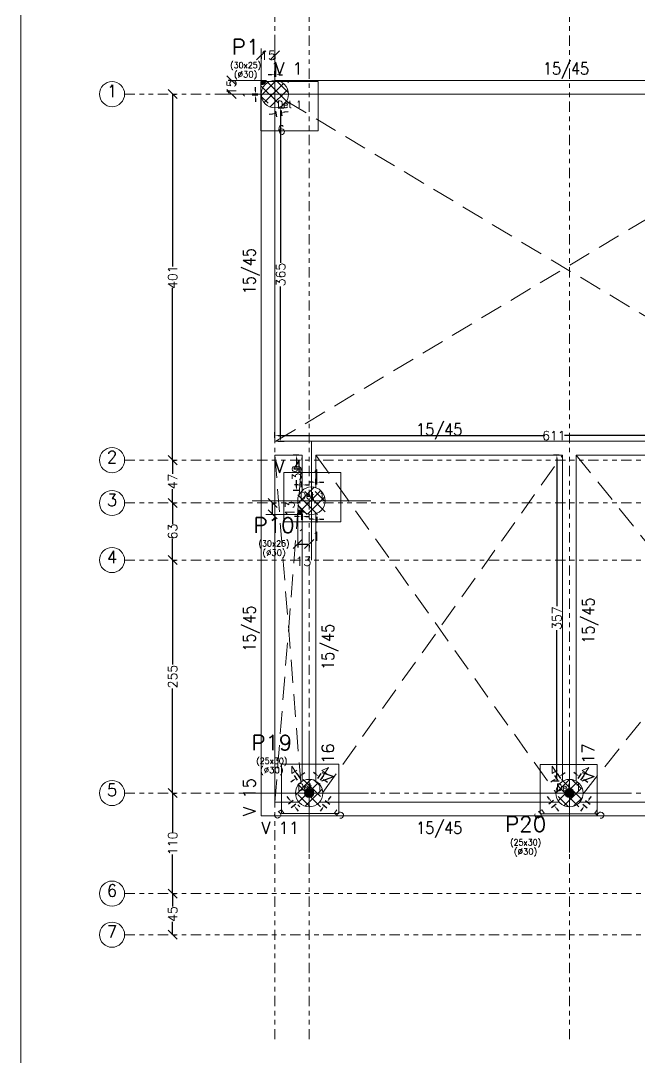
# Model space of a CAD drawing. Header units: metres. Extents: x 0 to 84, y 0 to 59.4.
# Drawn here: x 0 to 13.54, y 16.6 to 39.29 of the extents above; entities that cross this region are included whole.
import ezdxf
from ezdxf.enums import TextEntityAlignment as Align

# ---------------------------------------------------------------- set-up
doc = ezdxf.new("R2010")
doc.units = ezdxf.units.M
doc.linetypes.add('CYPE_RAYAPUNTOPUNTO', pattern=[0.45, 0.225, -0.075, 0, -0.075, 0, -0.075])
doc.linetypes.add('TRAZO_HUECO', pattern=[0.75, 0.5, -0.25])
doc.layers.get('0').update_dxf_attribs({"lineweight": 0})
for name, color, linetype, lineweight in [('COTA_COTAS', 2, 'Continuous', 0), ('COTA_FORMAS', 3, 'CYPE_RAYAPUNTOPUNTO', 0), ('COTA_TEXTO', 2, 'Continuous', 0), ('COTAS_REF_LINHAS', 2, 'Continuous', 0), ('CSM_AREA', 5, 'Continuous', 0), ('CSM_LINHAS', 1, 'Continuous', 0), ('LJ_SIMB_ABER', 7, 'Continuous', 0), ('PILAR_BETAO', 2, 'Continuous', 20), ('PILAR_DIM', 4, 'Continuous', 20), ('PILAR_EIXOS', 1, 'Continuous', 0), ('PILAR_HACH', 4, 'Continuous', 0), ('PILAR_REF', 3, 'Continuous', 20), ('PONTO_FIXO', 1, 'Continuous', 0), ('QUAD_BORDA', 1, 'Continuous', 20), ('QUAD_LIMITES', 2, 'Continuous', 0), ('VIG_DIM_VIGAS', 3, 'Continuous', 15), ('VIG_FACES', 5, 'Continuous', 9), ('VIG_REF_VIGAS', 3, 'Continuous', 15)]:
    doc.layers.add(name, color=color, linetype=linetype, lineweight=lineweight)
doc.styles.add('CYPETXT', font='', dxfattribs={"height": 0.2})
doc.styles.add('CYPETXT_0.3', font='', dxfattribs={"height": 0.2})
doc.styles.get('CYPETXT').set_extended_font_data('romans')
doc.styles.get('CYPETXT_0.3').set_extended_font_data('romans')
doc.dimstyles.new('cype_arrow', dxfattribs={"dimtxt": 0.18, "dimasz": 0.075, "dimexe": 0.075, "dimexo": 0.075, "dimgap": 0, "dimtad": 0, "dimdec": 4, "dimzin": 0, "dimdsep": 46, "dimtxsty": 'CYPETXT_0.3', "dimcen": 0.09, "dimadec": 0, "dimazin": 0, "dimtfac": 1, "dimtdec": 4, "dimtofl": 0, "dimtmove": 2, "dimatfit": 3, "dimfxl": 1, "dimtolj": 1, "dimtzin": 0, "dimarcsym": 0})
doc.dimstyles.new('cype_oblique', dxfattribs={"dimtxt": 0.18, "dimasz": 0.18, "dimexe": 0.075, "dimexo": 0.075, "dimgap": 0, "dimtad": 0, "dimdec": 4, "dimzin": 0, "dimdsep": 46, "dimtxsty": 'CYPETXT_0.3', "dimblk": 'OBLIQUE', "dimtsz": 0.1, "dimcen": 0.09, "dimadec": 0, "dimazin": 0, "dimtfac": 1, "dimtdec": 4, "dimtofl": 0, "dimtmove": 2, "dimatfit": 3, "dimfxl": 1, "dimtolj": 1, "dimtzin": 0, "dimarcsym": 0})

# ---------------------------------------------------------------- blocks, each defined once
blk = doc.blocks.new('Eixos do pilar')
at = {"layer": 'PILAR_EIXOS'}
for p, q in [((0, -0.5), (0, 0.5)), ((-0.5, 0), (0.5, 0))]:
    blk.add_line(p, q, dxfattribs=at)
blk = doc.blocks.new('*D6')
at = {"layer": 'COTA_COTAS', "color": 0, "lineweight": -2, "transparency": 16777216}
for p, q in [((3.425, 20.088), (3.225, 20.288)), ((3.325, 20.188), (3.325, 19.903)), ((3.35, 20.188), (3.4, 20.188)), ((3.325, 19.288), (3.325, 19.572)), ((3.425, 19.188), (3.225, 19.388)), ((3.35, 19.288), (3.4, 19.288))]:
    blk.add_line(p, q, dxfattribs=at)
at = {"layer": 'Defpoints', "color": 0, "transparency": 16777216}
for p in [(3.275, 20.188), (3.325, 20.188), (3.275, 19.288)]:
    blk.add_point(p, dxfattribs=at)
at = {"layer": 'COTA_COTAS', "color": 0, "transparency": 16777216, "insert": (3.325, 19.738), "char_height": 0.2, "attachment_point": 5, "rotation": 90, "style": 'CYPETXT_0.3'}
blk.add_mtext('\\A1;45', dxfattribs=at)
blk = doc.blocks.new('_OBLIQUE')
at = {"color": 0, "linetype": 'ByBlock', "lineweight": -2}
blk.add_line((-0.5, -0.5), (0.5, 0.5), dxfattribs=at)
blk = doc.blocks.new('*D7')
at = {"layer": 'COTA_COTAS', "color": 0, "lineweight": -2, "transparency": 16777216}
for p, q in [((3.425, 22.288), (3.225, 22.488)), ((3.325, 22.388), (3.325, 21.534)), ((3.35, 22.388), (3.4, 22.388)), ((3.325, 20.188), (3.325, 21.042)), ((3.425, 20.088), (3.225, 20.288)), ((3.35, 20.188), (3.4, 20.188))]:
    blk.add_line(p, q, dxfattribs=at)
at = {"layer": 'Defpoints', "color": 0, "transparency": 16777216}
for p in [(3.275, 22.388), (3.325, 22.388), (3.275, 20.188)]:
    blk.add_point(p, dxfattribs=at)
at = {"layer": 'COTA_COTAS', "color": 0, "transparency": 16777216, "insert": (3.325, 21.288), "char_height": 0.2, "attachment_point": 5, "rotation": 90, "style": 'CYPETXT_0.3'}
blk.add_mtext('\\A1;110', dxfattribs=at)
blk = doc.blocks.new('*D8')
at = {"layer": 'COTA_COTAS', "color": 0, "lineweight": -2, "transparency": 16777216}
for p, q in [((3.425, 27.388), (3.225, 27.588)), ((3.325, 27.488), (3.325, 25.2)), ((3.35, 27.488), (3.4, 27.488)), ((3.325, 22.388), (3.325, 24.676)), ((3.425, 22.288), (3.225, 22.488)), ((3.35, 22.388), (3.4, 22.388))]:
    blk.add_line(p, q, dxfattribs=at)
at = {"layer": 'Defpoints', "color": 0, "transparency": 16777216}
for p in [(3.275, 27.488), (3.325, 27.488), (3.275, 22.388)]:
    blk.add_point(p, dxfattribs=at)
at = {"layer": 'COTA_COTAS', "color": 0, "transparency": 16777216, "insert": (3.325, 24.938), "char_height": 0.2, "attachment_point": 5, "rotation": 90, "style": 'CYPETXT_0.3'}
blk.add_mtext('\\A1;255', dxfattribs=at)
blk = doc.blocks.new('*D9')
at = {"layer": 'COTA_COTAS', "color": 0, "lineweight": -2, "transparency": 16777216}
for p, q in [((3.425, 28.638), (3.225, 28.838)), ((3.325, 28.738), (3.325, 28.273)), ((3.35, 28.738), (3.4, 28.738)), ((3.325, 27.488), (3.325, 27.953)), ((3.425, 27.388), (3.225, 27.588)), ((3.35, 27.488), (3.4, 27.488))]:
    blk.add_line(p, q, dxfattribs=at)
at = {"layer": 'Defpoints', "color": 0, "transparency": 16777216}
for p in [(3.275, 28.738), (3.325, 28.738), (3.275, 27.488)]:
    blk.add_point(p, dxfattribs=at)
at = {"layer": 'COTA_COTAS', "color": 0, "transparency": 16777216, "insert": (3.325, 28.113), "char_height": 0.2, "attachment_point": 5, "rotation": 90, "style": 'CYPETXT_0.3'}
blk.add_mtext('\\A1;63', dxfattribs=at)
blk = doc.blocks.new('*D10')
at = {"layer": 'COTA_COTAS', "color": 0, "lineweight": -2, "transparency": 16777216}
for p, q in [((3.425, 29.576), (3.225, 29.776)), ((3.325, 29.676), (3.325, 29.373)), ((3.35, 29.676), (3.4, 29.676)), ((3.425, 28.638), (3.225, 28.838)), ((3.325, 28.738), (3.325, 29.041)), ((3.35, 28.738), (3.4, 28.738))]:
    blk.add_line(p, q, dxfattribs=at)
at = {"layer": 'Defpoints', "color": 0, "transparency": 16777216}
for p in [(3.275, 29.676), (3.325, 29.676), (3.275, 28.738)]:
    blk.add_point(p, dxfattribs=at)
at = {"layer": 'COTA_COTAS', "color": 0, "transparency": 16777216, "insert": (3.325, 29.207), "char_height": 0.2, "attachment_point": 5, "rotation": 90, "style": 'CYPETXT_0.3'}
blk.add_mtext('\\A1;47', dxfattribs=at)
blk = doc.blocks.new('*D11')
at = {"layer": 'COTA_COTAS', "color": 0, "lineweight": -2, "transparency": 16777216}
for p, q in [((3.425, 37.588), (3.225, 37.788)), ((3.325, 37.688), (3.325, 33.915)), ((3.35, 37.688), (3.4, 37.688)), ((3.325, 29.676), (3.325, 33.448)), ((3.425, 29.576), (3.225, 29.776)), ((3.35, 29.676), (3.4, 29.676))]:
    blk.add_line(p, q, dxfattribs=at)
at = {"layer": 'Defpoints', "color": 0, "transparency": 16777216}
for p in [(3.275, 37.688), (3.325, 37.688), (3.275, 29.676)]:
    blk.add_point(p, dxfattribs=at)
at = {"layer": 'COTA_COTAS', "color": 0, "transparency": 16777216, "insert": (3.325, 33.682), "char_height": 0.2, "attachment_point": 5, "rotation": 90, "style": 'CYPETXT_0.3'}
blk.add_mtext('\\A1;401', dxfattribs=at)
blk = doc.blocks.new('*D26')
at = {"layer": 'COTA_TEXTO', "color": 0, "lineweight": -2, "transparency": 16777216}
for p, q in [((6.39, 29.192895), (6.315, 29.192895)), ((6.465, 29.142895), (6.465, 29.267895)), ((6.485, 29.142895), (6.485, 29.267895)), ((6.56, 29.192895), (6.635, 29.192895))]:
    blk.add_line(p, q, dxfattribs=at)
at = {"layer": 'COTA_TEXTO', "color": 0, "transparency": 16777216}
for points in [[(6.39, 29.205395), (6.39, 29.180395), (6.465, 29.192895)], [(6.56, 29.205395), (6.56, 29.180395), (6.485, 29.192895)]]:
    blk.add_solid(points, dxfattribs=at)
at = {"layer": 'Defpoints', "color": 0, "transparency": 16777216}
for p in [(6.465, 29.067895), (6.485, 29.192895), (6.485, 29.067895)]:
    blk.add_point(p, dxfattribs=at)
at = {"layer": 'COTA_TEXTO', "color": 0, "transparency": 16777216, "insert": (6.475, 29.367895), "char_height": 0.2, "attachment_point": 5, "style": 'CYPETXT_0.3'}
blk.add_mtext('\\A1;1', dxfattribs=at)
blk = doc.blocks.new('*D27')
at = {"layer": 'COTA_TEXTO', "color": 0, "lineweight": -2, "transparency": 16777216}
for p, q in [((6.39, 28.382895), (6.315, 28.382895)), ((6.465, 28.432895), (6.465, 28.307895)), ((6.485, 28.432895), (6.485, 28.307895)), ((6.56, 28.382895), (6.635, 28.382895))]:
    blk.add_line(p, q, dxfattribs=at)
at = {"layer": 'COTA_TEXTO', "color": 0, "transparency": 16777216}
for points in [[(6.39, 28.395395), (6.39, 28.370395), (6.465, 28.382895)], [(6.56, 28.395395), (6.56, 28.370395), (6.485, 28.382895)]]:
    blk.add_solid(points, dxfattribs=at)
at = {"layer": 'Defpoints', "color": 0, "transparency": 16777216}
for p in [(6.465, 28.507895), (6.465, 28.382895), (6.485, 28.507895)]:
    blk.add_point(p, dxfattribs=at)
at = {"layer": 'COTA_TEXTO', "color": 0, "transparency": 16777216, "insert": (6.475, 28.007895), "char_height": 0.2, "attachment_point": 5, "style": 'CYPETXT_0.3'}
blk.add_mtext('\\A1;1', dxfattribs=at)
blk = doc.blocks.new('*D28')
at = {"layer": 'COTA_TEXTO', "color": 0, "lineweight": -2, "transparency": 16777216}
for p, q in [((6.472, 22.794), (6.41, 22.835)), ((6.507, 22.71), (6.576, 22.814)), ((6.567, 22.67), (6.636, 22.774)), ((6.657, 22.67), (6.719, 22.629))]:
    blk.add_line(p, q, dxfattribs=at)
at = {"layer": 'COTA_TEXTO', "color": 0, "transparency": 16777216}
for points in [[(6.479, 22.804), (6.465, 22.783), (6.534, 22.752)], [(6.664, 22.681), (6.65, 22.66), (6.594, 22.712)]]:
    blk.add_solid(points, dxfattribs=at)
at = {"layer": 'Defpoints', "color": 0, "transparency": 16777216}
for p in [(6.594, 22.712), (6.465, 22.648), (6.525, 22.608)]:
    blk.add_point(p, dxfattribs=at)
at = {"layer": 'COTA_TEXTO', "color": 0, "transparency": 16777216, "insert": (6.661, 22.878), "char_height": 0.2, "attachment_point": 5, "rotation": 326.3099, "style": 'CYPETXT_0.3'}
blk.add_mtext('\\A1;4', dxfattribs=at)
blk = doc.blocks.new('*D29')
at = {"layer": 'COTA_TEXTO', "color": 0, "lineweight": -2, "transparency": 16777216}
for p, q in [((6.75, 22.253), (6.795, 22.313)), ((6.6, 22.053), (6.555, 21.993)), ((6.605, 22.143), (6.705, 22.068)), ((6.665, 22.223), (6.765, 22.148))]:
    blk.add_line(p, q, dxfattribs=at)
at = {"layer": 'COTA_TEXTO', "color": 0, "transparency": 16777216}
for points in [[(6.74, 22.26), (6.76, 22.245), (6.705, 22.193)], [(6.59, 22.06), (6.61, 22.045), (6.645, 22.113)]]:
    blk.add_solid(points, dxfattribs=at)
at = {"layer": 'Defpoints', "color": 0, "transparency": 16777216}
for p in [(6.605, 22.268), (6.545, 22.188), (6.645, 22.113)]:
    blk.add_point(p, dxfattribs=at)
at = {"layer": 'COTA_TEXTO', "color": 0, "transparency": 16777216, "insert": (6.977, 21.926), "char_height": 0.2, "attachment_point": 5, "rotation": 53.1301, "style": 'CYPETXT_0.3'}
blk.add_mtext('\\A1;5', dxfattribs=at)
blk = doc.blocks.new('*D30')
at = {"layer": 'COTA_TEXTO', "color": 0, "lineweight": -2, "transparency": 16777216}
for p, q in [((11.58, 22.253), (11.535, 22.313)), ((11.665, 22.223), (11.565, 22.148)), ((11.725, 22.143), (11.625, 22.068)), ((11.73, 22.053), (11.775, 21.993))]:
    blk.add_line(p, q, dxfattribs=at)
at = {"layer": 'COTA_TEXTO', "color": 0, "transparency": 16777216}
for points in [[(11.59, 22.26), (11.57, 22.245), (11.625, 22.193)], [(11.74, 22.06), (11.72, 22.045), (11.685, 22.113)]]:
    blk.add_solid(points, dxfattribs=at)
at = {"layer": 'Defpoints', "color": 0, "transparency": 16777216}
for p in [(11.725, 22.268), (11.625, 22.193), (11.785, 22.188)]:
    blk.add_point(p, dxfattribs=at)
at = {"layer": 'COTA_TEXTO', "color": 0, "transparency": 16777216, "insert": (11.353, 21.926), "char_height": 0.2, "attachment_point": 5, "rotation": 306.8699, "style": 'CYPETXT_0.3'}
blk.add_mtext('\\A1;5', dxfattribs=at)
blk = doc.blocks.new('*D31')
at = {"layer": 'COTA_TEXTO', "color": 0, "lineweight": -2, "transparency": 16777216}
for p, q in [((11.763, 22.67), (11.694, 22.774)), ((11.823, 22.71), (11.754, 22.814)), ((11.858, 22.794), (11.92, 22.835)), ((11.673, 22.67), (11.611, 22.629))]:
    blk.add_line(p, q, dxfattribs=at)
at = {"layer": 'COTA_TEXTO', "color": 0, "transparency": 16777216}
for points in [[(11.666, 22.681), (11.68, 22.66), (11.736, 22.712)], [(11.851, 22.804), (11.865, 22.783), (11.796, 22.752)]]:
    blk.add_solid(points, dxfattribs=at)
at = {"layer": 'Defpoints', "color": 0, "transparency": 16777216}
for p in [(11.796, 22.752), (11.805, 22.608), (11.865, 22.648)]:
    blk.add_point(p, dxfattribs=at)
at = {"layer": 'COTA_TEXTO', "color": 0, "transparency": 16777216, "insert": (11.669, 22.878), "char_height": 0.2, "attachment_point": 5, "rotation": 33.6901, "style": 'CYPETXT_0.3'}
blk.add_mtext('\\A1;4', dxfattribs=at)
blk = doc.blocks.new('*D32')
at = {"layer": 'COTA_TEXTO', "color": 0, "lineweight": -2, "transparency": 16777216}
for p, q in [((11.79, 29.788), (11.665, 29.788)), ((11.74, 29.713), (11.74, 26.479)), ((11.74, 22.723), (11.74, 25.957)), ((11.79, 22.648), (11.665, 22.648))]:
    blk.add_line(p, q, dxfattribs=at)
at = {"layer": 'COTA_TEXTO', "color": 0, "transparency": 16777216}
for points in [[(11.727, 29.713), (11.752, 29.713), (11.74, 29.788)], [(11.727, 22.723), (11.752, 22.723), (11.74, 22.648)]]:
    blk.add_solid(points, dxfattribs=at)
at = {"layer": 'Defpoints', "color": 0, "transparency": 16777216}
for p in [(11.74, 29.788), (11.865, 29.788), (11.865, 22.648)]:
    blk.add_point(p, dxfattribs=at)
at = {"layer": 'COTA_TEXTO', "color": 0, "transparency": 16777216, "insert": (11.74, 26.218), "char_height": 0.2, "attachment_point": 5, "rotation": 90, "style": 'CYPETXT_0.3'}
blk.add_mtext('\\A1;357', dxfattribs=at)
blk = doc.blocks.new('*D52')
at = {"layer": 'COTA_TEXTO', "color": 0, "lineweight": -2, "transparency": 16777216}
for p, q in [((6.07, 28.442895), (5.995, 28.442895)), ((6.145, 28.492895), (6.145, 28.367895)), ((6.165, 28.492895), (6.165, 28.367895)), ((6.24, 28.442895), (6.315, 28.442895))]:
    blk.add_line(p, q, dxfattribs=at)
at = {"layer": 'COTA_TEXTO', "color": 0, "transparency": 16777216}
for points in [[(6.07, 28.455395), (6.07, 28.430395), (6.145, 28.442895)], [(6.24, 28.455395), (6.24, 28.430395), (6.165, 28.442895)]]:
    blk.add_solid(points, dxfattribs=at)
at = {"layer": 'Defpoints', "color": 0, "transparency": 16777216}
for p in [(6.145, 28.567895), (6.145, 28.442895), (6.165, 28.567895)]:
    blk.add_point(p, dxfattribs=at)
at = {"layer": 'COTA_TEXTO', "color": 0, "transparency": 16777216, "insert": (6.155, 28.067895), "char_height": 0.2, "attachment_point": 5, "style": 'CYPETXT_0.3'}
blk.add_mtext('\\A1;1', dxfattribs=at)
blk = doc.blocks.new('*D53')
at = {"layer": 'COTA_TEXTO', "color": 0, "lineweight": -2, "transparency": 16777216}
for p, q in [((6.07, 29.132895), (5.995, 29.132895)), ((6.145, 29.082895), (6.145, 29.207895)), ((6.165, 29.082895), (6.165, 29.207895)), ((6.24, 29.132895), (6.315, 29.132895))]:
    blk.add_line(p, q, dxfattribs=at)
at = {"layer": 'COTA_TEXTO', "color": 0, "transparency": 16777216}
for points in [[(6.07, 29.145395), (6.07, 29.120395), (6.145, 29.132895)], [(6.24, 29.145395), (6.24, 29.120395), (6.165, 29.132895)]]:
    blk.add_solid(points, dxfattribs=at)
at = {"layer": 'Defpoints', "color": 0, "transparency": 16777216}
for p in [(6.165, 29.132895), (6.145, 29.007895), (6.165, 29.007895)]:
    blk.add_point(p, dxfattribs=at)
at = {"layer": 'COTA_TEXTO', "color": 0, "transparency": 16777216, "insert": (6.155, 29.307895), "char_height": 0.2, "attachment_point": 5, "style": 'CYPETXT_0.3'}
blk.add_mtext('\\A1;1', dxfattribs=at)
blk = doc.blocks.new('*D54')
at = {"layer": 'COTA_TEXTO', "color": 0, "lineweight": -2, "transparency": 16777216}
for p, q in [((5.88, 22.253), (5.835, 22.313)), ((5.965, 22.223), (5.865, 22.148)), ((6.025, 22.143), (5.925, 22.068)), ((6.03, 22.053), (6.075, 21.993))]:
    blk.add_line(p, q, dxfattribs=at)
at = {"layer": 'COTA_TEXTO', "color": 0, "transparency": 16777216}
for points in [[(5.89, 22.26), (5.87, 22.245), (5.925, 22.193)], [(6.04, 22.06), (6.02, 22.045), (5.985, 22.113)]]:
    blk.add_solid(points, dxfattribs=at)
at = {"layer": 'Defpoints', "color": 0, "transparency": 16777216}
for p in [(6.025, 22.268), (5.925, 22.193), (6.085, 22.188)]:
    blk.add_point(p, dxfattribs=at)
at = {"layer": 'COTA_TEXTO', "color": 0, "transparency": 16777216, "insert": (5.653, 21.926), "char_height": 0.2, "attachment_point": 5, "rotation": 306.8699, "style": 'CYPETXT_0.3'}
blk.add_mtext('\\A1;5', dxfattribs=at)
blk = doc.blocks.new('*D55')
at = {"layer": 'COTA_TEXTO', "color": 0, "lineweight": -2, "transparency": 16777216}
for p, q in [((6.063, 22.67), (5.994, 22.774)), ((6.123, 22.71), (6.054, 22.814)), ((6.158, 22.794), (6.22, 22.835)), ((5.973, 22.67), (5.911, 22.629))]:
    blk.add_line(p, q, dxfattribs=at)
at = {"layer": 'COTA_TEXTO', "color": 0, "transparency": 16777216}
for points in [[(5.966, 22.681), (5.98, 22.66), (6.036, 22.712)], [(6.151, 22.804), (6.165, 22.783), (6.096, 22.752)]]:
    blk.add_solid(points, dxfattribs=at)
at = {"layer": 'Defpoints', "color": 0, "transparency": 16777216}
for p in [(6.096, 22.752), (6.105, 22.608), (6.165, 22.648)]:
    blk.add_point(p, dxfattribs=at)
at = {"layer": 'COTA_TEXTO', "color": 0, "transparency": 16777216, "insert": (5.969, 22.878), "char_height": 0.2, "attachment_point": 5, "rotation": 33.6901, "style": 'CYPETXT_0.3'}
blk.add_mtext('\\A1;4', dxfattribs=at)
blk = doc.blocks.new('*D56')
at = {"layer": 'COTA_TEXTO', "color": 0, "lineweight": -2, "transparency": 16777216}
for p, q in [((6.09, 29.788), (5.965, 29.788)), ((6.04, 29.713), (6.04, 29.562)), ((6.04, 29.083), (6.04, 29.234)), ((6.09, 29.008), (5.965, 29.008))]:
    blk.add_line(p, q, dxfattribs=at)
at = {"layer": 'COTA_TEXTO', "color": 0, "transparency": 16777216}
for points in [[(6.028, 29.713), (6.053, 29.713), (6.04, 29.788)], [(6.028, 29.083), (6.053, 29.083), (6.04, 29.008)]]:
    blk.add_solid(points, dxfattribs=at)
at = {"layer": 'Defpoints', "color": 0, "transparency": 16777216}
for p in [(6.04, 29.788), (6.165, 29.788), (6.165, 29.008)]:
    blk.add_point(p, dxfattribs=at)
at = {"layer": 'COTA_TEXTO', "color": 0, "transparency": 16777216, "insert": (6.04, 29.398), "char_height": 0.2, "attachment_point": 5, "rotation": 90, "style": 'CYPETXT_0.3'}
blk.add_mtext('\\A1;39', dxfattribs=at)
blk = doc.blocks.new('*D80')
at = {"layer": 'COTA_TEXTO', "color": 0, "lineweight": -2, "transparency": 16777216}
for p, q in [((12.172, 22.794), (12.11, 22.835)), ((12.207, 22.71), (12.276, 22.814)), ((12.267, 22.67), (12.336, 22.774)), ((12.357, 22.67), (12.419, 22.629))]:
    blk.add_line(p, q, dxfattribs=at)
at = {"layer": 'COTA_TEXTO', "color": 0, "transparency": 16777216}
for points in [[(12.179, 22.804), (12.165, 22.783), (12.234, 22.752)], [(12.364, 22.681), (12.35, 22.66), (12.294, 22.712)]]:
    blk.add_solid(points, dxfattribs=at)
at = {"layer": 'Defpoints', "color": 0, "transparency": 16777216}
for p in [(12.294, 22.712), (12.165, 22.648), (12.225, 22.608)]:
    blk.add_point(p, dxfattribs=at)
at = {"layer": 'COTA_TEXTO', "color": 0, "transparency": 16777216, "insert": (12.361, 22.878), "char_height": 0.2, "attachment_point": 5, "rotation": 326.3099, "style": 'CYPETXT_0.3'}
blk.add_mtext('\\A1;4', dxfattribs=at)
blk = doc.blocks.new('*D81')
at = {"layer": 'COTA_TEXTO', "color": 0, "lineweight": -2, "transparency": 16777216}
for p, q in [((12.45, 22.253), (12.495, 22.313)), ((12.3, 22.053), (12.255, 21.993)), ((12.305, 22.143), (12.405, 22.068)), ((12.365, 22.223), (12.465, 22.148))]:
    blk.add_line(p, q, dxfattribs=at)
at = {"layer": 'COTA_TEXTO', "color": 0, "transparency": 16777216}
for points in [[(12.44, 22.26), (12.46, 22.245), (12.405, 22.193)], [(12.29, 22.06), (12.31, 22.045), (12.345, 22.113)]]:
    blk.add_solid(points, dxfattribs=at)
at = {"layer": 'Defpoints', "color": 0, "transparency": 16777216}
for p in [(12.305, 22.268), (12.245, 22.188), (12.345, 22.113)]:
    blk.add_point(p, dxfattribs=at)
at = {"layer": 'COTA_TEXTO', "color": 0, "transparency": 16777216, "insert": (12.677, 21.926), "char_height": 0.2, "attachment_point": 5, "rotation": 53.1301, "style": 'CYPETXT_0.3'}
blk.add_mtext('\\A1;5', dxfattribs=at)
blk = doc.blocks.new('*D98')
at = {"layer": 'COTA_TEXTO', "color": 0, "lineweight": -2, "transparency": 16777216}
for p, q in [((5.512, 37.252), (5.438, 37.24)), ((5.577, 37.314), (5.598, 37.191)), ((5.697, 37.334), (5.718, 37.211)), ((5.78, 37.297), (5.854, 37.309))]:
    blk.add_line(p, q, dxfattribs=at)
at = {"layer": 'COTA_TEXTO', "color": 0, "transparency": 16777216}
for points in [[(5.51, 37.265), (5.514, 37.24), (5.586, 37.265)], [(5.777, 37.309), (5.782, 37.285), (5.706, 37.285)]]:
    blk.add_solid(points, dxfattribs=at)
at = {"layer": 'Defpoints', "color": 0, "transparency": 16777216}
for p in [(5.565, 37.388), (5.586, 37.265), (5.685, 37.408)]:
    blk.add_point(p, dxfattribs=at)
at = {"layer": 'COTA_TEXTO', "color": 0, "transparency": 16777216, "insert": (5.708, 36.902), "char_height": 0.2, "attachment_point": 5, "rotation": 9.4623, "style": 'CYPETXT_0.3'}
blk.add_mtext('\\A1;6', dxfattribs=at)
blk = doc.blocks.new('*D100')
at = {"layer": 'COTA_TEXTO', "color": 0, "lineweight": -2, "transparency": 16777216}
for p, q in [((5.64, 37.388), (5.765, 37.388)), ((5.69, 37.313), (5.69, 33.998)), ((5.69, 30.163), (5.69, 33.477)), ((5.64, 30.088), (5.765, 30.088))]:
    blk.add_line(p, q, dxfattribs=at)
at = {"layer": 'COTA_TEXTO', "color": 0, "transparency": 16777216}
for points in [[(5.678, 37.313), (5.703, 37.313), (5.69, 37.388)], [(5.678, 30.163), (5.703, 30.163), (5.69, 30.088)]]:
    blk.add_solid(points, dxfattribs=at)
at = {"layer": 'Defpoints', "color": 0, "transparency": 16777216}
for p in [(5.565, 37.388), (5.565, 30.088), (5.69, 30.088)]:
    blk.add_point(p, dxfattribs=at)
at = {"layer": 'COTA_TEXTO', "color": 0, "transparency": 16777216, "insert": (5.69, 33.738), "char_height": 0.2, "attachment_point": 5, "rotation": 90, "style": 'CYPETXT_0.3'}
blk.add_mtext('\\A1;365', dxfattribs=at)
blk = doc.blocks.new('*D101')
at = {"layer": 'COTA_TEXTO', "color": 0, "lineweight": -2, "transparency": 16777216}
for p, q in [((5.565, 30.163), (5.565, 30.288)), ((5.64, 30.213), (11.447, 30.213)), ((17.71, 30.213), (11.903, 30.213)), ((17.785, 30.163), (17.785, 30.288))]:
    blk.add_line(p, q, dxfattribs=at)
at = {"layer": 'COTA_TEXTO', "color": 0, "transparency": 16777216}
for points in [[(5.64, 30.225), (5.64, 30.2), (5.565, 30.213)], [(17.71, 30.225), (17.71, 30.2), (17.785, 30.213)]]:
    blk.add_solid(points, dxfattribs=at)
at = {"layer": 'Defpoints', "color": 0, "transparency": 16777216}
for p in [(17.785, 30.213), (5.565, 30.088), (17.785, 30.088)]:
    blk.add_point(p, dxfattribs=at)
at = {"layer": 'COTA_TEXTO', "color": 0, "transparency": 16777216, "insert": (11.675, 30.213), "char_height": 0.2, "attachment_point": 5, "style": 'CYPETXT_0.3'}
blk.add_mtext('\\A1;611', dxfattribs=at)
blk = doc.blocks.new('*D145')
at = {"layer": 'COTA_TEXTO', "color": 0, "lineweight": -2, "transparency": 16777216}
for p, q in [((5.565, 38.062895), (5.565, 38.187895)), ((5.585, 38.062895), (5.585, 38.187895)), ((5.49, 38.112895), (5.415, 38.112895)), ((5.66, 38.112895), (5.735, 38.112895))]:
    blk.add_line(p, q, dxfattribs=at)
at = {"layer": 'COTA_TEXTO', "color": 0, "transparency": 16777216}
for points in [[(5.49, 38.125395), (5.49, 38.100395), (5.565, 38.112895)], [(5.66, 38.125395), (5.66, 38.100395), (5.585, 38.112895)]]:
    blk.add_solid(points, dxfattribs=at)
at = {"layer": 'Defpoints', "color": 0, "transparency": 16777216}
for p in [(5.565, 38.112895), (5.565, 37.987895), (5.585, 37.987895)]:
    blk.add_point(p, dxfattribs=at)
at = {"layer": 'COTA_TEXTO', "color": 0, "transparency": 16777216, "insert": (5.575, 38.287895), "char_height": 0.2, "attachment_point": 5, "style": 'CYPETXT_0.3'}
blk.add_mtext('\\A1;1', dxfattribs=at)
blk = doc.blocks.new('*D146')
at = {"layer": 'COTA_TEXTO', "color": 0, "lineweight": -2, "transparency": 16777216}
for p, q in [((5.19, 37.687895), (5.065, 37.687895)), ((5.19, 37.667895), (5.065, 37.667895)), ((5.14, 37.762895), (5.14, 37.837895)), ((5.14, 37.592895), (5.14, 37.517895))]:
    blk.add_line(p, q, dxfattribs=at)
at = {"layer": 'COTA_TEXTO', "color": 0, "transparency": 16777216}
for points in [[(5.1275, 37.762895), (5.1525, 37.762895), (5.14, 37.687895)], [(5.1275, 37.592895), (5.1525, 37.592895), (5.14, 37.667895)]]:
    blk.add_solid(points, dxfattribs=at)
at = {"layer": 'Defpoints', "color": 0, "transparency": 16777216}
for p in [(5.14, 37.667895), (5.265, 37.687895), (5.265, 37.667895)]:
    blk.add_point(p, dxfattribs=at)
at = {"layer": 'COTA_TEXTO', "color": 0, "transparency": 16777216, "insert": (4.965, 37.677895), "char_height": 0.2, "attachment_point": 5, "rotation": 90, "style": 'CYPETXT_0.3'}
blk.add_mtext('\\A1;1', dxfattribs=at)
blk = doc.blocks.new('Ponto fixo Cantos')
at = {"layer": 'PONTO_FIXO'}
h = blk.add_hatch(color=256, dxfattribs=at)
edge = h.paths.add_edge_path(flags=0)
edge.add_line((0, 0), (0.001, 0))
edge.add_arc((0, 0), 0.001, 0, 90)
edge.add_line((0, 0.001), (0, 0))
for p, q in [((0, 0.001), (0, 0)), ((0, 0), (0.001, 0))]:
    blk.add_line(p, q, dxfattribs=at)
blk.add_arc((0, 0), 0.001, 0, 90, dxfattribs=at)
blk = doc.blocks.new('*D157')
at = {"layer": 'COTA_COTAS', "color": 0, "lineweight": -2, "transparency": 16777216}
for p, q in [((5.165, 38.438), (5.365, 38.638)), ((5.465, 38.438), (5.665, 38.638)), ((5.265, 38.538), (5.265, 38.538)), ((5.265, 38.513), (5.265, 38.463)), ((5.565, 38.538), (5.565, 38.538)), ((5.565, 38.513), (5.565, 38.463))]:
    blk.add_line(p, q, dxfattribs=at)
at = {"layer": 'Defpoints', "color": 0, "transparency": 16777216}
for p in [(5.265, 38.588), (5.565, 38.588), (5.565, 38.538)]:
    blk.add_point(p, dxfattribs=at)
at = {"layer": 'COTA_COTAS', "color": 0, "transparency": 16777216, "insert": (5.415, 38.538), "char_height": 0.2, "attachment_point": 5, "style": 'CYPETXT_0.3'}
blk.add_mtext('\\A1;15', dxfattribs=at)
blk = doc.blocks.new('*D158')
at = {"layer": 'COTA_COTAS', "color": 0, "lineweight": -2, "transparency": 16777216}
for p, q in [((4.715, 37.888), (4.515, 38.088)), ((4.59, 37.988), (4.54, 37.988)), ((4.615, 37.988), (4.615, 37.988)), ((4.715, 37.588), (4.515, 37.788)), ((4.59, 37.688), (4.54, 37.688)), ((4.615, 37.688), (4.615, 37.688))]:
    blk.add_line(p, q, dxfattribs=at)
at = {"layer": 'Defpoints', "color": 0, "transparency": 16777216}
for p in [(4.665, 37.988), (4.615, 37.688), (4.665, 37.688)]:
    blk.add_point(p, dxfattribs=at)
at = {"layer": 'COTA_COTAS', "color": 0, "transparency": 16777216, "insert": (4.615, 37.838), "char_height": 0.2, "attachment_point": 5, "rotation": 90, "style": 'CYPETXT_0.3'}
blk.add_mtext('\\A1;15', dxfattribs=at)
blk = doc.blocks.new('*D167')
at = {"layer": 'COTA_COTAS', "color": 0, "lineweight": -2, "transparency": 16777216}
for p, q in [((5.965, 27.738), (6.165, 27.938)), ((6.215, 27.738), (6.415, 27.938)), ((6.065, 27.838), (6.315, 27.838)), ((6.065, 27.813), (6.065, 27.763)), ((6.315, 27.813), (6.315, 27.763))]:
    blk.add_line(p, q, dxfattribs=at)
at = {"layer": 'Defpoints', "color": 0, "transparency": 16777216}
for p in [(6.065, 27.888), (6.315, 27.888), (6.315, 27.838)]:
    blk.add_point(p, dxfattribs=at)
at = {"layer": 'COTA_COTAS', "color": 0, "transparency": 16777216, "insert": (6.19, 27.46), "char_height": 0.2, "attachment_point": 5, "style": 'CYPETXT_0.3'}
blk.add_mtext('\\A1;13', dxfattribs=at)
blk = doc.blocks.new('*D168')
at = {"layer": 'COTA_COTAS', "color": 0, "lineweight": -2, "transparency": 16777216}
for p, q in [((5.615, 28.638), (5.415, 28.838)), ((5.515, 28.488), (5.515, 28.738)), ((5.54, 28.738), (5.59, 28.738)), ((5.615, 28.388), (5.415, 28.588)), ((5.54, 28.488), (5.59, 28.488))]:
    blk.add_line(p, q, dxfattribs=at)
at = {"layer": 'Defpoints', "color": 0, "transparency": 16777216}
for p in [(5.465, 28.738), (5.515, 28.738), (5.465, 28.488)]:
    blk.add_point(p, dxfattribs=at)
at = {"layer": 'COTA_COTAS', "color": 0, "transparency": 16777216, "insert": (5.893, 28.613), "char_height": 0.2, "attachment_point": 5, "rotation": 90, "style": 'CYPETXT_0.3'}
blk.add_mtext('\\A1;13', dxfattribs=at)
blk = doc.blocks.new('Ponto fixo Centro')
at = {"layer": 'PONTO_FIXO'}
h = blk.add_hatch(color=256, dxfattribs=at)
edge = h.paths.add_edge_path(flags=0)
edge.add_arc((0, 0), 0.001, 0, 360)
blk.add_circle((0, 0), 0.001, dxfattribs=at)

msp = doc.modelspace()

# ---------------------------------------------------------------- linework, layer by layer
at = {"layer": 'COTA_COTAS'}
for p, q in [((5.265, 37.98789), (5.265, 38.68789)), ((5.265, 37.98789), (4.565, 37.98789)), ((6.065, 28.4879), (5.365, 28.4879)), ((6.065, 28.4879), (6.065, 27.7879))]:
    msp.add_line(p, q, dxfattribs=at)
at = {"layer": 'COTA_FORMAS'}
for p, q in [((5.565, 16.99789), (5.565, 40.9879)), ((6.315, 16.99789), (6.315, 40.9879)), ((12.015, 16.99789), (12.015, 40.9879)), ((2.275, 37.68789), (82.265, 37.68789)), ((2.275, 29.67589), (82.265, 29.67589)), ((2.275, 28.7379), (82.265, 28.7379)), ((2.275, 27.48789), (82.265, 27.48789)), ((2.275, 22.38789), (82.265, 22.38789)), ((2.275, 20.1879), (82.265, 20.1879)), ((2.275, 19.28789), (82.265, 19.28789))]:
    msp.add_line(p, q, dxfattribs=at)
at = {"layer": 'COTAS_REF_LINHAS'}
for centre in [(1.99993, 37.68789), (1.99993, 29.67589), (1.99993, 28.7379), (1.99993, 27.48789), (1.99993, 22.38789), (1.99993, 20.1879), (1.99993, 19.28789)]:
    msp.add_circle(centre, 0.27507, dxfattribs=at)
at = {"layer": 'CSM_AREA', "lineweight": 9}
for points in [[(5.261, 36.8819), (6.511, 36.8819), (6.511, 37.9639), (5.261, 37.9639), (5.261, 36.8819)], [(5.761, 28.3219), (7.011, 28.3219), (7.011, 29.40389), (5.761, 29.40389), (5.761, 28.3219)], [(5.713, 21.94189), (6.963, 21.94189), (6.963, 23.02389), (5.713, 23.02389), (5.713, 21.94189)], [(11.371, 21.9319), (12.621, 21.9319), (12.621, 23.0139), (11.371, 23.0139), (11.371, 21.9319)]]:
    msp.add_lwpolyline(points, close=True, dxfattribs=at)
at = {"layer": 'CSM_LINHAS', "lineweight": 9}
for p, q in [((5.565, 37.68789), (5.565, 38.9879)), ((5.565, 37.68789), (4.265, 37.68789)), ((5.565, 37.68789), (6.865, 37.68789)), ((5.565, 37.68789), (5.565, 36.38789)), ((6.365, 28.7879), (6.365, 30.08789)), ((6.365, 28.7879), (5.065, 28.7879)), ((6.365, 28.7879), (7.665, 28.7879)), ((6.365, 28.7879), (6.365, 27.48789)), ((6.315, 22.38789), (6.315, 23.6879)), ((12.015, 22.38789), (12.015, 23.6879)), ((6.315, 22.38789), (5.015, 22.38789)), ((6.315, 22.38789), (7.615, 22.38789)), ((6.315, 22.38789), (6.315, 21.08789)), ((12.015, 22.38789), (10.715, 22.38789)), ((12.015, 22.38789), (13.315, 22.38789)), ((12.015, 22.38789), (12.015, 21.08789))]:
    msp.add_line(p, q, dxfattribs=at)
at = {"layer": 'LJ_SIMB_ABER', "linetype": 'TRAZO_HUECO'}
for p, q in [((5.58755, 30.08789), (18.04308, 37.55486)), ((5.82262, 37.53346), (18.26422, 30.07484)), ((5.565, 29.78789), (6.13046, 22.6254)), ((6.09702, 28.92682), (6.165, 29.78789)), ((6.465, 29.78789), (11.71213, 22.40304)), ((6.61787, 22.40304), (11.865, 29.78789)), ((12.165, 29.78789), (18.265, 22.18789)), ((12.31935, 22.38019), (17.85288, 29.27443)), ((5.565, 22.18789), (6.0784, 28.69098))]:
    msp.add_line(p, q, dxfattribs=at)
at = {"layer": 'PILAR_BETAO'}
for centre in [(5.565, 37.68789), (6.365, 28.7879), (6.315, 22.38789), (12.015, 22.38789)]:
    msp.add_circle(centre, 0.3, dxfattribs=at)
at = {"layer": 'PILAR_HACH'}
for p, q in [((5.26904, 37.66241), (5.59049, 37.98386)), ((5.33338, 37.50048), (5.75242, 37.91952)), ((5.865, 37.49115), (5.36825, 37.98789)), ((5.865, 37.71742), (5.59452, 37.98789)), ((5.865, 37.94369), (5.8208, 37.98789)), ((5.64198, 37.4879), (5.265, 37.86487)), ((5.46531, 37.40613), (5.84676, 37.78758)), ((5.4157, 37.4879), (5.265, 37.6386)), ((5.71953, 37.43408), (5.81882, 37.53336)), ((6.07311, 28.73669), (6.4162, 29.07979)), ((6.49611, 28.4879), (6.065, 28.919)), ((6.14827, 28.58558), (6.56731, 29.00462)), ((6.665, 28.54528), (6.22238, 28.9879)), ((6.28891, 28.49995), (6.65295, 28.86398)), ((6.665, 28.77155), (6.44865, 28.9879)), ((6.26983, 28.4879), (6.065, 28.69273)), ((6.02115, 22.34906), (6.35384, 22.68174)), ((6.56043, 22.08789), (6.065, 22.58332)), ((6.09111, 22.19274), (6.51015, 22.61178)), ((6.565, 22.3096), (6.1867, 22.6879)), ((6.22655, 22.1019), (6.60099, 22.47635)), ((6.565, 22.53587), (6.41298, 22.6879)), ((11.71525, 22.3863), (12.01659, 22.68764)), ((12.21728, 22.08789), (11.765, 22.54018)), ((11.77043, 22.21521), (12.18768, 22.63246)), ((12.265, 22.26645), (11.84356, 22.6879)), ((11.89698, 22.11548), (12.28742, 22.50592)), ((12.265, 22.49273), (12.06983, 22.6879)), ((6.33415, 22.08789), (6.065, 22.35705)), ((11.99101, 22.08789), (11.765, 22.3139)), ((12.1131, 22.10533), (12.29757, 22.2898)), ((6.10788, 22.08789), (6.065, 22.13077))]:
    msp.add_line(p, q, dxfattribs=at)
at = {"layer": 'QUAD_BORDA'}
msp.add_lwpolyline([(0, 0), (84, 0), (84, 59.4), (0, 59.4), (0, 0)], close=True, dxfattribs=at)
at = {"layer": 'QUAD_LIMITES'}
msp.add_lwpolyline([(0, 0), (84, 0), (84, 59.4), (0, 59.4), (0, 0)], close=True, dxfattribs=at)
at = {"layer": 'VIG_FACES'}
for p, q in [((5.5681, 37.98788), (18.3119, 37.98788)), ((5.265, 37.68789), (5.265, 29.93789)), ((5.865, 37.68788), (18.015, 37.68788)), ((5.565, 37.38789), (5.565, 30.08789)), ((5.565, 30.08789), (12.015, 30.08789)), ((17.79416, 30.08789), (12.015, 30.08789)), ((5.265, 21.88789), (5.265, 29.93789)), ((5.565, 29.78789), (6.165, 29.78789)), ((5.565, 22.18789), (5.565, 29.78789)), ((6.165, 29.78789), (6.165, 29.0115)), ((6.465, 29.78789), (6.465, 29.07074)), ((6.465, 29.78789), (11.865, 29.78789)), ((11.865, 29.78789), (11.865, 22.6477)), ((12.165, 29.78789), (12.165, 22.6477)), ((17.22549, 29.78789), (12.165, 29.78789)), ((6.165, 22.6477), (6.165, 28.56429)), ((6.465, 22.6477), (6.465, 28.50505)), ((6.09139, 22.18789), (5.565, 22.18789)), ((6.53861, 22.18789), (11.79139, 22.18789)), ((18.265, 22.18789), (12.23861, 22.18789)), ((6.315, 21.88789), (5.265, 21.88789)), ((6.315, 21.88789), (12.015, 21.88789)), ((18.415, 21.88789), (12.015, 21.88789))]:
    msp.add_line(p, q, dxfattribs=at)

# ---------------------------------------------------------------- block references
at = {"layer": 'PILAR_EIXOS', "zscale": 2}
for p in [(5.565, 37.68789), (6.365, 28.7879), (6.315, 22.38789), (12.015, 22.38789)]:
    msp.add_blockref('Eixos do pilar', p, dxfattribs=at)
at = {"layer": 'PONTO_FIXO', "xscale": 100, "yscale": 100, "zscale": 100, "rotation": 270}
msp.add_blockref('Ponto fixo Cantos', (5.265, 37.98789), dxfattribs=at)
at = {"layer": 'PONTO_FIXO', "xscale": 100, "yscale": 100, "zscale": 100}
for name, p in [('Ponto fixo Cantos', (6.065, 28.4879)), ('Ponto fixo Centro', (6.315, 22.38789)), ('Ponto fixo Centro', (12.015, 22.38789))]:
    msp.add_blockref(name, p, dxfattribs=at)

# ---------------------------------------------------------------- texts
at = {"layer": 'COTAS_REF_LINHAS', "style": 'CYPETXT', "width": 0.872087}
for s, p, p2 in [('1', (1.88793, 37.62123), (2.11193, 37.62123)), ('2', (1.88793, 29.60923), (2.11193, 29.60923)), ('3', (1.88793, 28.67123), (2.11193, 28.67123)), ('4', (1.88793, 27.42123), (2.11193, 27.42123)), ('5', (1.88793, 22.32123), (2.11193, 22.32123)), ('6', (1.88793, 20.12123), (2.11193, 20.12123)), ('7', (1.88793, 19.22123), (2.11193, 19.22123))]:
    msp.add_text(s, height=0.26667, dxfattribs=at).set_placement(p, p2, align=Align.FIT)
at = {"layer": 'CSM_AREA', "style": 'CYPETXT', "width": 0.793147}
for p, p2 in [((5.616, 37.38456), (6.156, 37.38456)), ((6.116, 28.82456), (6.656, 28.82456)), ((6.068, 22.44456), (6.608, 22.44456)), ((11.726, 22.43456), (12.266, 22.43456))]:
    msp.add_text('Det 1', height=0.153333, dxfattribs=at).set_placement(p, p2, align=Align.FIT)
at = {"layer": 'PILAR_DIM', "lineweight": 0, "style": 'CYPETXT'}
for s, width, p, p2 in [('(30x25)', 0.842426, (4.587, 38.25456), (5.265, 38.25456)), ('(%%c30)', 0.913343, (4.67, 38.05456), (5.182, 38.05456)), ('(30x25)', 0.842426, (5.20779, 27.78385), (5.88579, 27.78385)), ('(%%c30)', 0.913343, (5.29079, 27.58385), (5.80279, 27.58385)), ('(25x30)', 0.842426, (5.15779, 23.02527), (5.83579, 23.02527)), ('(%%c30)', 0.913343, (5.24079, 22.82527), (5.75279, 22.82527)), ('(25x30)', 0.842426, (10.71637, 21.24243), (11.39437, 21.24243)), ('(%%c30)', 0.913343, (10.79937, 21.04243), (11.31137, 21.04243))]:
    msp.add_text(s, height=0.133333, dxfattribs=dict(at, width=width)).set_placement(p, p2, align=Align.FIT)
at = {"layer": 'PILAR_REF', "style": 'CYPETXT'}
for s, width, p, p2 in [('P1', 0.934784, (4.6185, 38.55456), (5.2335, 38.55456)), ('P10', 0.914221, (5.09929, 28.08385), (5.99429, 28.08385)), ('P19', 0.914221, (5.04929, 23.32527), (5.94429, 23.32527)), ('P20', 0.914221, (10.60787, 21.54243), (11.50287, 21.54243))]:
    msp.add_text(s, height=0.333333, dxfattribs=dict(at, width=width)).set_placement(p, p2, align=Align.FIT)
at = {"layer": 'VIG_DIM_VIGAS', "style": 'CYPETXT', "width": 0.769756}
for p, p2 in [((11.436, 38.11455), (12.444, 38.11455)), ((8.661, 30.21456), (9.669, 30.21456)), ((8.661, 21.49456), (9.669, 21.49456))]:
    msp.add_text('15/45', height=0.266667, dxfattribs=at).set_placement(p, p2, align=Align.FIT)
for p, p2 in [((5.13833, 33.30889), (5.13833, 34.31689)), ((12.55833, 25.65889), (12.55833, 26.66689)), ((5.13833, 25.48389), (5.13833, 26.49189)), ((6.85833, 25.0839), (6.85833, 26.0919))]:
    msp.add_text('15/45', height=0.266667, rotation=90, dxfattribs=at).set_placement(p, p2, align=Align.FIT)
at = {"layer": 'VIG_REF_VIGAS', "style": 'CYPETXT'}
for s, width, p, p2 in [('V 1', 0.796702, (5.5681, 38.11455), (6.1721, 38.11455)), ('V 4', 0.796702, (5.565, 29.39456), (6.169, 29.39456)), ('V 11', 0.815779, (5.265, 21.49456), (6.093, 21.49456))]:
    msp.add_text(s, height=0.266667, dxfattribs=dict(at, width=width)).set_placement(p, p2, align=Align.FIT)
at = {"layer": 'VIG_REF_VIGAS', "style": 'CYPETXT', "width": 0.815779}
for s, p, p2 in [('V 16', (6.85833, 22.6477), (6.85833, 23.4757)), ('V 17', (12.55833, 22.6477), (12.55833, 23.4757)), ('V 15', (5.13833, 21.88789), (5.13833, 22.71589))]:
    msp.add_text(s, height=0.266667, rotation=90, dxfattribs=at).set_placement(p, p2, align=Align.FIT)

# ---------------------------------------------------------------- dimensions: what is measured, and where the dimension line sits
at = {"layer": 'COTA_COTAS'}
for p1, p2, text, picture, middle in [((5.265, 38.58789), (5.565, 38.58789), '15', '*D157', (5.415, 38.53789)), ((4.665, 37.98789), (4.665, 37.68789), '15', '*D158', (4.615, 37.83789)), ((3.275, 29.67589), (3.275, 37.68789), '401', '*D11', (3.325, 33.68189)), ((3.275, 28.7379), (3.275, 29.67589), '47', '*D10', (3.325, 29.20689)), ((3.275, 27.48789), (3.275, 28.7379), '63', '*D9', (3.325, 28.1129)), ((5.465, 28.4879), (5.465, 28.7379), '13', '*D168', (5.89276, 28.6129)), ((6.065, 27.8879), (6.315, 27.8879), '13', '*D167', (6.19, 27.46014)), ((3.275, 22.38789), (3.275, 27.48789), '255', '*D8', (3.325, 24.93789)), ((3.275, 20.1879), (3.275, 22.38789), '110', '*D7', (3.325, 21.28789)), ((3.275, 19.28789), (3.275, 20.1879), '45', '*D6', (3.325, 19.7379))]:
    dim = msp.add_aligned_dim(p1=p1, p2=p2, distance=-0.05, text=text, dimstyle='cype_oblique', dxfattribs=at)
    dim.commit()
    dim.dimension.update_dxf_attribs({"geometry": picture, "text_midpoint": middle})
at = {"layer": 'COTA_TEXTO'}
for p1, p2, distance, text, picture, middle in [((5.585, 37.98789), (5.565, 37.98789), -0.125, '1', '*D145', (5.575, 38.28789)), ((5.265, 37.68789), (5.265, 37.6679), -0.125, '1', '*D146', (4.965, 37.6779)), ((5.685, 37.4079), (5.565, 37.38789), 0.125, '6', '*D98', (5.70765, 36.90198)), ((5.565, 37.38789), (5.565, 30.08789), 0.125, '365', '*D100', (5.69, 33.7379)), ((5.565, 30.08789), (17.785, 30.08789), 0.125, '611', '*D101', (11.675, 30.21289)), ((6.165, 29.0079), (6.165, 29.78789), 0.125, '39', '*D56', (6.04, 29.3979)), ((11.865, 22.64789), (11.865, 29.78789), 0.125, '357', '*D32', (11.74, 26.2179)), ((6.465, 29.0679), (6.485, 29.0679), 0.125, '1', '*D26', (6.475, 29.3679)), ((6.145, 29.0079), (6.165, 29.0079), 0.125, '1', '*D53', (6.155, 29.30789)), ((6.165, 28.5679), (6.145, 28.5679), 0.125, '1', '*D52', (6.155, 28.0679)), ((6.485, 28.5079), (6.465, 28.5079), 0.125, '1', '*D27', (6.475, 28.0079)), ((6.105, 22.60789), (6.165, 22.64789), 0.125, '4', '*D55', (5.96859, 22.87751)), ((6.465, 22.64789), (6.525, 22.60789), 0.125, '4', '*D28', (6.66141, 22.87751)), ((11.805, 22.60789), (11.865, 22.64789), 0.125, '4', '*D31', (11.66859, 22.87751)), ((12.165, 22.64789), (12.225, 22.60789), 0.125, '4', '*D80', (12.36141, 22.87751)), ((6.085, 22.18789), (6.025, 22.26789), 0.125, '5', '*D54', (5.65279, 21.92624)), ((6.605, 22.26789), (6.545, 22.18789), 0.125, '5', '*D29', (6.97721, 21.92624)), ((11.785, 22.18789), (11.725, 22.26789), 0.125, '5', '*D30', (11.35279, 21.92624)), ((12.305, 22.26789), (12.245, 22.18789), 0.125, '5', '*D81', (12.67721, 21.92624))]:
    dim = msp.add_aligned_dim(p1=p1, p2=p2, distance=distance, text=text, dimstyle='cype_arrow', dxfattribs=at)
    dim.commit()
    dim.dimension.update_dxf_attribs({"geometry": picture, "text_midpoint": middle})

doc.saveas('drawing.dxf')
